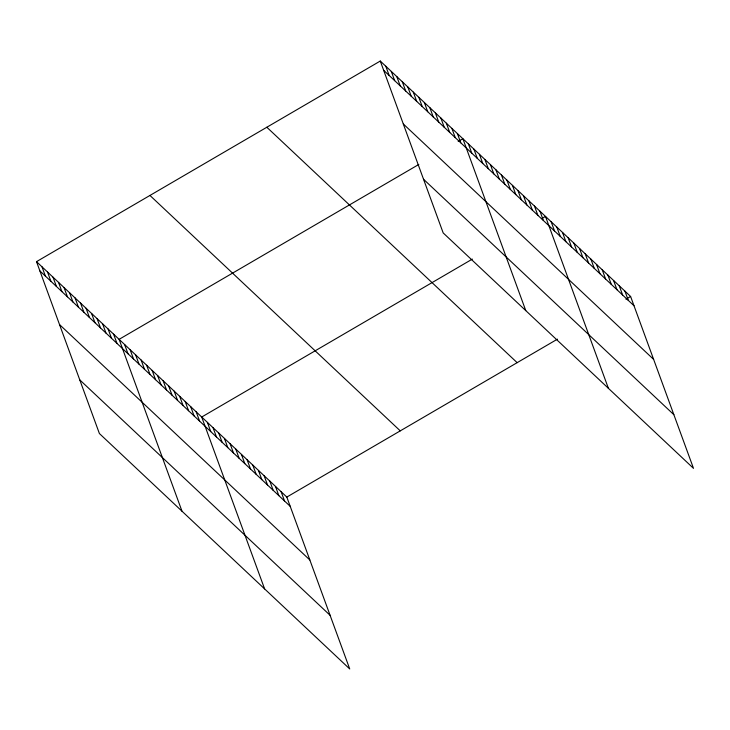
<?xml version="1.0" encoding="UTF-8"?>
<svg xmlns="http://www.w3.org/2000/svg" width="730" height="730" viewBox="0 0 730 730"><rect width="100%" height="100%" fill="white"/><g stroke="black" fill="none" stroke-linecap="round" stroke-linejoin="round"><path stroke-width="1.09" d="M36.5 261.65L286.817 497.066L349.725 668.954L99.399 433.538L36.5 261.65L380.275 61.046L630.601 296.462L693.5 468.35L443.183 232.934L380.275 61.046M418.819 164.451L119.109 339.34L182.007 511.228M458.194 141.465L462.884 138.736L525.783 310.624M472.356 259.095L201.708 417.022L264.616 588.909M541.742 218.608L545.492 216.418L608.391 388.305M286.817 497.066L557.464 339.14M625.911 299.2L630.601 296.462M383.67 70.308L633.987 305.724M403.307 123.972L653.624 359.388M423.546 179.27L673.863 414.686M266.833 127.248L517.15 362.664M149.951 195.448L400.268 430.864M39.885 270.912L290.212 506.328M59.531 324.576L309.849 559.992M79.762 379.874L330.079 615.29M624.926 291.124L628.311 300.386M619.25 285.786L622.635 295.048M613.574 280.457L616.969 289.719M607.898 275.119L611.293 284.381M602.232 269.781L605.617 279.043M596.556 264.442L599.941 273.704M590.88 259.113L594.266 268.366M585.205 253.775L588.599 263.037M579.529 248.437L582.923 257.699M573.862 243.099L577.248 252.361M568.186 237.761L571.572 247.023M562.511 232.432L565.896 241.694M556.835 227.094L560.229 236.356M551.159 221.756L554.554 231.018M539.981 211.244L543.375 220.506M534.479 206.061L537.864 215.323M528.967 200.887L532.362 210.14M523.465 195.704L526.85 204.966M517.953 190.521L521.348 199.783M512.451 185.347L515.836 194.609M506.939 180.164L510.334 189.426M501.437 174.99L504.822 184.252M495.925 169.807L499.311 179.069M490.423 164.624L493.808 173.886M484.912 159.45L488.297 168.712M479.409 154.267L482.795 163.529M473.898 149.093L477.283 158.355M468.395 143.91L471.781 153.172M457.382 133.554L460.767 142.815M451.87 128.37L455.255 137.632M446.368 123.197L449.753 132.458M440.856 118.014L444.241 127.275M435.345 112.84L438.739 122.102M429.842 107.657L433.228 116.919M424.331 102.474L427.725 111.736M418.828 97.3L422.214 106.562M413.317 92.117L416.711 101.379M407.815 86.943L411.2 96.205M402.303 81.76L405.697 91.022M396.801 76.586L400.186 85.839M391.289 71.403L394.684 80.665M385.787 66.22L389.172 75.482M281.141 491.728L284.536 500.99M275.475 486.399L278.86 495.661M269.799 481.061L273.184 490.323M264.123 475.723L267.509 484.985M258.447 470.385L261.842 479.647M252.772 465.056L256.166 474.308M247.105 459.717L250.49 468.979M241.429 454.379L244.815 463.641M235.754 449.041L239.139 458.303M230.078 443.703L233.472 452.965M224.402 438.374L227.796 447.636M218.735 433.036L222.121 442.298M213.06 427.698L216.445 436.96M207.384 422.36L210.769 431.622M196.206 411.848L199.591 421.11M190.694 406.665L194.089 415.927M185.192 401.491L188.577 410.753M179.68 396.308L183.075 405.57M174.178 391.134L177.563 400.387M168.666 385.951L172.061 395.213M163.164 380.768L166.549 390.03M157.653 375.594L161.047 384.856M152.15 370.411L155.536 379.673M146.639 365.237L150.033 374.499M141.136 360.054L144.522 369.316M135.625 354.871L139.019 364.133M130.123 349.697L133.508 358.959M124.611 344.514L128.006 353.776M113.597 334.157L116.992 343.419M108.095 328.984L111.48 338.236M102.583 323.801L105.978 333.062M97.081 318.618L100.466 327.88M91.569 313.444L94.964 322.706M86.067 308.261L89.452 317.523M80.555 303.087L83.941 312.349M75.053 297.904L78.438 307.166M69.542 292.721L72.927 301.983M64.039 287.547L67.425 296.809M58.528 282.364L61.913 291.626M53.025 277.19L56.411 286.452M47.514 272.007L50.899 281.269M42.011 266.833L45.397 276.086"/></g></svg>
